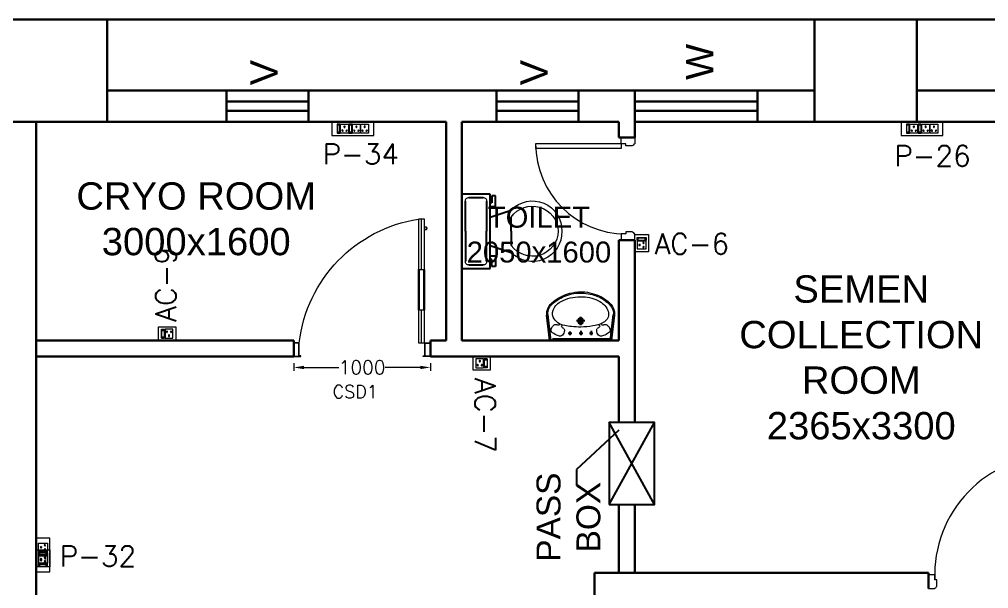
# Model space of a CAD drawing. Header units: millimetres. Extents: x 3552052 to 4144896, y -707811 to -630695.
# Drawn here: x 3667585 to 3674678, y -642104 to -637939 of the extents above; entities that cross this region are included whole.
import ezdxf

# ---------------------------------------------------------------- set-up
doc = ezdxf.new("R2010")
doc.units = ezdxf.units.MM
doc.header["$LTSCALE"] = 6
doc.header["$MEASUREMENT"] = 0
doc.layers.get('0').update_dxf_attribs({"linetype": 'CONTINUOUS', "lineweight": 0})
doc.layers.get('Defpoints').update_dxf_attribs({"linetype": 'CONTINUOUS', "lineweight": 0})
for name, color, linetype, lineweight in [('1200 Door', 144, 'CONTINUOUS', 0), ('Chajja', 7, 'CONTINUOUS', 0), ('COL', 5, 'CONTINUOUS', 0), ('DIM', 7, 'CONTINUOUS', 0), ('DOOR', 44, 'CONTINUOUS', 0), ('ELE-2NOS OF 6-16 RAW POWER SOCKET', 1, 'CONTINUOUS', 0), ('ELE-3NOS 6-16A POWER SOCKET', 5, 'CONTINUOUS', 0), ('ELE-SOCKET TEXT', 7, 'CONTINUOUS', 25), ('JOINERY', 7, 'CONTINUOUS', 0), ('Single Leaf Door', 4, 'CONTINUOUS', 0), ('WALL', 8, 'CONTINUOUS', 0), ('WIN', 151, 'CONTINUOUS', 0), ('Window', 161, 'CONTINUOUS', 0)]:
    doc.layers.add(name, color=color, linetype=linetype, lineweight=lineweight)
doc.layers.add('ELE-6A AC SOCKET', color=7, linetype='CONTINUOUS', lineweight=0, true_color=0x00ceb6)
doc.styles.add('ARIAL', font='arial.ttf')
doc.styles.add('ROMANS', font='romans.shx')
doc.dimstyles.new('AEPL1', dxfattribs={"dimtxt": 100, "dimasz": 75, "dimexe": 25, "dimexo": 50, "dimtad": 0, "dimdec": 0, "dimtxsty": 'ROMANS', "dimcen": 2.5, "dimclrd": 7, "dimclre": 7, "dimclrt": 7, "dimadec": 0, "dimazin": 0, "dimtfac": 1, "dimtdec": 0, "dimtmove": 0, "dimatfit": 3, "dimfxl": 1, "dimlwd": 0, "dimlwe": 0, "dimarcsym": 0})
doc.dimstyles.new('TEXT', dxfattribs={"dimscale": 0, "dimtxt": 500, "dimasz": 100, "dimexe": 75, "dimexo": 100, "dimgap": 50, "dimtad": 0, "dimdec": 0, "dimzin": 0, "dimdsep": 46, "dimtxsty": 'ARIAL', "dimblk": 'OBLIQUE', "dimcen": 0.09, "dimdle": 100, "dimclrd": 256, "dimclre": 256, "dimclrt": 6, "dimadec": 0, "dimazin": 0, "dimtfac": 1, "dimtdec": 0, "dimtofl": 0, "dimtmove": 2, "dimatfit": 3, "dimfxl": 1, "dimfrac": 2, "dimtolj": 1, "dimtzin": 0, "dimarcsym": 0})

# ---------------------------------------------------------------- blocks, each defined once
blk = doc.blocks.new('A$C19B8274B')
at = {"layer": 'DOOR'}
for p, q in [((-45, 925), (-80, 925)), ((-80, 50), (-80, 925)), ((-45, 50), (-45, 925)), ((-45, 50), (-80, 50)), ((-955, -50), (-955, -47.5)), ((-940, -35), (-942.5, -35)), ((-60, -35), (-57.5, -35)), ((-45, -50), (-45, -47.5))]:
    blk.add_line(p, q, dxfattribs=at)
for points in [[(-940, 15), (-955, 15), (-955, 50), (-1000, 50), (-1000, -50), (-955, -50)], [(-940, -35), (-940, 15)], [(-60, 15), (-45, 15), (-45, 50), (0, 50), (0, -50), (-45, -50)], [(-60, -35), (-60, 15)]]:
    blk.add_lwpolyline(points, dxfattribs=at)
at = {"layer": 'DOOR', "color": 145}
blk.add_arc((-80, 50), 875, 90, 182.29244, dxfattribs=at)
at = {"layer": 'DOOR'}
for centre, start, end in [((-955, -35), 270, 0), ((-45, -35), 180, 270)]:
    blk.add_arc(centre, 12.5, start, end, dxfattribs=at)
blk = doc.blocks.new('750')
at = {"layer": 'DOOR'}
for p, q in [((-50, 705), (-47.5, 705)), ((-35, 690), (-35, 692.5)), ((50, 45), (50, 80)), ((50, 80), (675, 80)), ((675, 45), (675, 80)), ((-50, 45), (-47.5, 45)), ((-35, 60), (-35, 57.5)), ((50, 45), (675, 45))]:
    blk.add_line(p, q, dxfattribs=at)
for points in [[(15, 690), (15, 705), (50, 705), (50, 750), (-50, 750), (-50, 705)], [(-35, 690), (15, 690)], [(15, 60), (15, 45), (50, 45), (50, 0), (-50, 0), (-50, 45)], [(-35, 60), (15, 60)]]:
    blk.add_lwpolyline(points, dxfattribs=at)
for centre, start, end in [((-35, 705), 180, 270), ((-35, 45), 90, 180)]:
    blk.add_arc(centre, 12.5, start, end, dxfattribs=at)
at = {"layer": 'DOOR', "color": 145}
blk.add_arc((15, 45), 660, 0, 90, dxfattribs=at)
blk = doc.blocks.new('_Oblique')
at = {"color": 0, "linetype": 'ByBlock', "lineweight": -2}
blk.add_line((-0.5, -0.5), (0.5, 0.5), dxfattribs=at)
blk = doc.blocks.new('*D674')
at = {"layer": 'Defpoints', "color": 0, "transparency": 16777216}
for p in [(3669592.6, -640404.9), (3670592.6, -640404.9), (3670592.6, -640485.7)]:
    blk.add_point(p, dxfattribs=at)
at = {"layer": 'DIM', "color": 7, "lineweight": 0, "transparency": 16777216}
for p, q in [((3669592.6, -640454.9), (3669592.6, -640510.7)), ((3669667.6, -640485.7), (3669922.9, -640485.7)), ((3670517.6, -640485.7), (3670262.3, -640485.7)), ((3670592.6, -640454.9), (3670592.6, -640510.7))]:
    blk.add_line(p, q, dxfattribs=at)
at = {"layer": 'DIM', "color": 7, "transparency": 16777216}
for points in [[(3669667.6, -640473.2), (3669667.6, -640498.2), (3669592.6, -640485.7)], [(3670517.6, -640473.2), (3670517.6, -640498.2), (3670592.6, -640485.7)]]:
    blk.add_solid(points, dxfattribs=at)
at = {"layer": 'DIM', "color": 7, "lineweight": -3, "transparency": 16777216, "insert": (3670092.6, -640485.7), "char_height": 100, "attachment_point": 5, "style": 'ROMANS'}
blk.add_mtext('1000', dxfattribs=at)
blk = doc.blocks.new('1000x2100x100 SD')
at = {"layer": 'Single Leaf Door'}
for points in [[(44.2, 338.9), (49.1, 338.9), (49.1, 635.4), (44.2, 635.4)], [(87.8, 635.4), (82.8, 635.4), (82.8, 338.9), (87.8, 338.9)]]:
    blk.add_hatch(color=6, dxfattribs=at).paths.add_polyline_path(points)
at = {"layer": 'Single Leaf Door', "color": 8}
for p, q in [((44.2, 100), (44.2, 1004.2)), ((44.2, 1004.2), (87.8, 1004.2)), ((66, 635.4), (66, 1004.2)), ((87.8, 1004.2), (87.8, 100)), ((29.8, 946.7), (29.8, 928.8)), ((44.2, 948.7), (31.7, 948.7)), ((31.7, 926.8), (44.2, 926.8)), ((44.2, 948.7), (44.2, 926.8)), ((66, 100), (66, 338.9)), ((0, 100), (0, 0)), ((40.2, 100), (0, 100)), ((2, 98), (2, 2)), ((38.2, 98), (2, 98)), ((38.2, 3), (38.2, 98)), ((40.2, 5), (40.2, 100)), ((87.8, 100), (44.2, 100)), ((959.8, 5), (959.8, 100)), ((959.8, 100), (1000, 100)), ((961.8, 3), (961.8, 98)), ((961.8, 98), (998, 98)), ((998, 98), (998, 2)), ((1000, 100), (1000, 0)), ((0, 0), (40.2, 0)), ((2, 2), (40.2, 2)), ((50.1, 3), (38.2, 3)), ((52.1, 5), (40.2, 5)), ((40.2, 2), (50.1, 2)), ((40.2, 0), (52.1, 0)), ((50.1, 2), (50.1, 3)), ((52.1, 0), (52.1, 5)), ((947.9, 5), (959.8, 5)), ((947.9, 0), (947.9, 5)), ((959.8, 0), (947.9, 0)), ((949.9, 3), (961.8, 3)), ((949.9, 2), (949.9, 3)), ((959.8, 2), (949.9, 2)), ((998, 2), (959.8, 2)), ((1000, 0), (959.8, 0))]:
    blk.add_line(p, q, dxfattribs=at)
at = {"layer": 'Single Leaf Door', "color": 6}
for p, q in [((87.8, 635.4), (44.2, 635.4)), ((44.2, 635.4), (44.2, 338.9)), ((49.1, 338.9), (49.1, 635.4)), ((82.8, 338.9), (82.8, 635.4)), ((87.8, 338.9), (87.8, 635.4)), ((44.2, 338.9), (87.8, 338.9))]:
    blk.add_line(p, q, dxfattribs=at)
at = {"layer": 'Single Leaf Door', "color": 6, "ltscale": 100}
blk.add_line((82.8, 635.4), (82.8, 338.9), dxfattribs=at)
at = {"layer": 'Single Leaf Door', "color": 6}
for points in [[(44.2, 635.4), (44.2, 338.9), (49.1, 338.9), (49.1, 635.4), (44.2, 635.4)], [(87.8, 635.4), (87.8, 338.9), (82.8, 338.9), (82.8, 635.4), (87.8, 635.4)]]:
    blk.add_lwpolyline(points, dxfattribs=at)
at = {"layer": 'Single Leaf Door', "ltscale": 5000}
blk.add_lwpolyline([(44.2, 635.4), (44.2, 338.9), (49.1, 338.9), (49.1, 635.4), (44.2, 635.4)], dxfattribs=at)
at = {"layer": 'Single Leaf Door', "color": 8}
for centre, radius, start, end in [((-69.3, -19.8), 1036, 6.64183, 81.27912), ((29.8, 937.7), 3.72, 90, 270), ((31.7, 946.7), 1.98, 90, 180), ((31.7, 928.8), 1.98, 180, 270)]:
    blk.add_arc(centre, radius, start, end, dxfattribs=at)
blk = doc.blocks.new('rhej')
at = {"color": 8, "lineweight": 25}
for p, q in [((271.6, 188.9), (271.6, 266.4)), ((271.6, 266.4), (297.5, 266.4)), ((297.5, 266.4), (297.5, 214.7)), ((297.5, 214.7), (310.4, 214.7)), ((310.4, 279.4), (310.4, -263.7)), ((517.3, 279.4), (310.4, 279.4)), ((336.3, 227.7), (336.3, 7.8)), ((465.6, 253.5), (362.2, 253.5)), ((491.5, 7.8), (491.5, 227.7)), ((517.3, 7.8), (517.3, 279.4)), ((310.4, 111.3), (155.3, 163)), ((310.4, 188.9), (271.6, 188.9)), ((155.3, 7.8), (155.3, 111.3)), ((155.3, 7.8), (155.3, -95.6)), ((336.3, -212), (336.3, 7.8)), ((491.5, 7.8), (491.5, -212)), ((517.3, -263.7), (517.3, 7.8)), ((310.4, -95.6), (155.3, -147.3)), ((271.6, -173.2), (271.6, -250.8)), ((310.4, -173.2), (271.6, -173.2)), ((297.5, -250.8), (297.5, -199.1)), ((297.5, -199.1), (310.4, -199.1)), ((271.6, -250.8), (297.5, -250.8)), ((310.4, -263.7), (517.3, -263.7)), ((465.6, -237.9), (362.2, -237.9))]:
    blk.add_line(p, q, dxfattribs=at)
at = {"color": 8, "extrusion": (0, 0, -1)}
for centre, major_axis, start_param, end_param in [((0, 15.7), (151.4, -151.4), 2.319632, 4.738539), ((358.9, 230.9), (-16.2, -16.2), 0.643501, 2.498091), ((468.8, 230.9), (16.2, -16.2), 3.785094, 5.639684), ((0.9, 2.3), (-133.6, -133.6), 0.814663, 3.31238), ((0, 0), (-151.4, -151.4), 4.686239, 7.105146), ((0.9, 13.4), (-133.6, -133.6), 4.541602, 7.039318), ((358.9, -215.2), (-16.2, -16.2), -0.927295, 0.927295), ((468.8, -215.2), (16.2, -16.2), 5.35589, 7.21048)]:
    blk.add_ellipse(centre, major_axis=major_axis, ratio=1, start_param=start_param, end_param=end_param, dxfattribs=at)
blk = doc.blocks.new('u46')
at = {"color": 8, "lineweight": 25}
for p, q in [((-10.2, 228.4), (174.5, 249.1)), ((-10.2, 220.4), (181.2, 241.9)), ((-0.6, -208.9), (0.6, 208.9)), ((56.5, 80.8), (29.2, 80.8)), ((44.2, 92.9), (44.2, 66.7)), ((61.7, 1.6), (29.2, 1.6)), ((44.2, 13.7), (44.2, -12.6)), ((163.2, 3), (101.8, 3)), ((133.1, -27.2), (133.1, 33.1)), ((44.2, -61.1), (44.2, -87.4)), ((61.7, -73.2), (29.2, -73.2)), ((-10.2, -216.1), (181.2, -237.6)), ((-10.2, -224.1), (174.5, -244.8))]:
    blk.add_line(p, q, dxfattribs=at)
at = {"color": 8, "extrusion": (0, 0, -1)}
for centre, major_axis, start_param, end_param in [((65.8, 198.9), (0, 20.7), -1.101507, 0.481509), ((57.5, 163.3), (-0.3, 56.9), 0.324902, 0.965135), ((187.7, 150.5), (0, 99.5), -0.132539, 0.848731), ((185.8, 147.6), (0.1, 94.4), -0.049658, 0.838116), ((49.5, 13.5), (-0.1, 293.9), 0.809856, 1.41441), ((56, 154.5), (0, 34), 4.33982, 5.202657), ((64.6, 170.4), (0.3, 49.2), 3.359735, 4.09512), ((144.8, 128.2), (1.1, 126.1), -1.238036, -0.892193), ((96.3, 135.9), (0, 7.39), -0.727724, 1.373337), ((208, 103.4), (0, 109.8), -1.431017, -0.436146), ((110.3, 167.2), (-6.08, 6.08), 4.867594, 6.265028), ((110.5, 165), (5.47, 5.47), 2.097053, 3.541809), ((90.3, 184.5), (0, 17.9), 0.880684, 2.260744), ((189.6, 137.7), (0, 70.9), -0.405199, 0.56573), ((153.9, 79), (-0.2, 139.7), 0.557563, 1.193786), ((57.3, 20.1), (0, 275.4), 0.806541, 1.180915), ((44.2, 80.8), (0.02, 6.43), 3.139035, 9.42222), ((62.5, 153), (0, 31.9), 2.620328, 3.422401), ((104.1, 117.8), (-0.2, 26.8), -1.278641, -0.487266), ((387.1, 47.9), (-0.3, 296.4), -1.495794, -1.328336), ((13.1, 6.8), (0, 297.5), 1.141495, 1.637774), ((35, 2.5), (0, 302.7), 1.155365, 1.952189), ((44.2, 1.6), (0.08, 6.43), 3.12883, 9.412015), ((820.2, -1), (0.1, 732.1), -1.56667, -1.474079), ((888.1, 36.7), (0.8, 800.7), 4.558159, 4.668067), ((133.1, 3), (0, 21.6), 3.141254, 9.424439), ((133.1, 3), (-0.1, 15.5), 3.145308, 9.428493), ((133.1, 3), (0, 10.9), 3.142047372431534, 9.42523267961112), ((72.5, -1.7), (-0.1, 274.2), 1.346594, 1.865175), ((44.2, -73.2), (0.02, 6.43), 3.139035, 9.42222), ((62.5, -10.9), (0, 247.5), 1.579809, 2.112792), ((56, -148.1), (0, 34), 4.222121, 5.084958), ((64.6, -163.9), (0.1, 49.2), -0.960797, -0.225412), ((62.5, -146.6), (-0.1, 31.9), -0.276767, 0.525307), ((104.1, -111.4), (0.2, 26.8), 3.628858, 4.420234), ((96.6, -128.2), (-0.03, 8.55), 1.455188, 3.796569), ((263.1, -73.7), (0.1, 166.8), 4.181112, 4.641559), ((163.1, -79.8), (0.2, 126), 2.054055, 2.802751), ((56.1, -13.3), (0.2, 287), 1.808981, 2.322804), ((124.5, -51.6), (-0.2, 200.3), 1.868215, 2.281789), ((144.8, -121.8), (-0.3, 126.1), 4.027191, 4.373034), ((65.8, -192.5), (0, 20.7), 2.661884, 4.2449), ((57.5, -156.9), (0.3, 56.9), 2.176458, 2.816691), ((110.3, -160.8), (-6.08, 6.08), 4.730546, 6.12798), ((111.3, -159.3), (6.17, 6.17), 4.354779, 6.027124), ((90.3, -178.1), (0, 17.9), 0.880848, 2.260908), ((192.6, -126.1), (0, 80.1), 3.554495, 4.299548), ((181.2, -107), (0, 94.7), 2.890537, 3.362984), ((187.2, -138.1), (-0.1, 106), 2.310552, 2.942572), ((171.7, -117.2), (-0.1, 123.1), 2.127435, 2.640092), ((184.7, -162.2), (-0.1, 83.2), 2.850118, 3.264751), ((188.2, -159.7), (0, 78.1), 2.562376, 3.231693)]:
    blk.add_ellipse(centre, major_axis=major_axis, ratio=1, start_param=start_param, end_param=end_param, dxfattribs=at)
blk = doc.blocks.new('EQ2WE')
at = {"layer": 'ELE-6A AC SOCKET', "lineweight": 0}
for p, q in [((-99, 170), (-215, 170)), ((-215, 170), (-215, 36)), ((-99, 36), (-99, 170)), ((-91, 36), (-91, 170)), ((-91, 170), (-45, 170)), ((-45, 170), (-91, 170)), ((-87, 51), (-87, 155)), ((-87, 155), (-48, 155)), ((-48, 155), (-48, 51)), ((-45, 170), (-45, 36)), ((-45, 170), (-45, 36)), ((-215, 36), (-99, 36)), ((-45, 36), (-91, 36)), ((-48, 55), (-87, 55)), ((-48, 51), (-87, 51))]:
    blk.add_line(p, q, dxfattribs=at)
blk.add_lwpolyline([(0, 0), (-257, 0), (-257, 206), (0, 206)], close=True, dxfattribs=at)
for centre, radius, start, end in [((-190, 77), 7.83, 5.2689, 272.51), ((-184, 72), 6.31, 202.6838, 75.0951), ((-157, 136), 9.08, 307.1584, 232.8416), ((-157, 127), 5.79, 161.4031, 18.5969), ((-130, 72), 6.31, 104.9049, 337.3162), ((-124, 77), 7.83, 267.49, 174.7311)]:
    blk.add_arc(centre, radius, start, end, dxfattribs=at)
blk = doc.blocks.new('543WYH')
at = {"layer": 'ELE-2NOS OF 6-16 RAW POWER SOCKET', "color": 30, "linetype": 'ByBlock', "lineweight": 0}
for p, q in [((-124, -57), (-124, -91)), ((-26, -57), (-124, -57)), ((-26, -57), (-124, -57)), ((-124, -91), (-26, -91)), ((-124, -96), (-26, -96)), ((-124, -181), (-124, -96)), ((-113, -60), (-113, -88)), ((-37, -60), (-113, -60)), ((-113, -88), (-37, -88)), ((-110, -60), (-110, -88)), ((-37, -88), (-37, -60)), ((-26, -57), (-26, -91)), ((-26, -91), (-26, -57)), ((-26, -96), (-26, -181)), ((-26, -181), (-124, -181)), ((-124, -187), (-124, -221)), ((-26, -187), (-124, -187)), ((-26, -187), (-124, -187)), ((-113, -190), (-113, -218)), ((-37, -190), (-113, -190)), ((-110, -190), (-110, -218)), ((-37, -218), (-37, -190)), ((-26, -187), (-26, -221)), ((-26, -221), (-26, -187)), ((-124, -221), (-26, -221)), ((-124, -312), (-124, -227)), ((-124, -227), (-26, -227)), ((-26, -312), (-124, -312)), ((-124, -402), (-124, -317)), ((-124, -317), (-26, -317)), ((-113, -218), (-37, -218)), ((-26, -227), (-26, -312)), ((-26, -317), (-26, -402)), ((-26, -402), (-124, -402))]:
    blk.add_line(p, q, dxfattribs=at)
blk.add_lwpolyline([(-150, 0), (-150, -459), (0, -459), (0, 0)], close=True, dxfattribs=at)
for centre, radius, start, end in [((-98, -119), 4.6, 112.6838, 345.0951), ((-98, -159), 4.6, 14.9049, 247.3162), ((-94, -115), 5.7, 275.2689, 182.51), ((-94, -163), 5.7, 177.49, 84.7311), ((-58, -139), 4.22, 71.4031, 288.5969), ((-51, -139), 6.62, 217.1584, 142.8416), ((-98, -249), 4.6, 112.6838, 345.0951), ((-98, -289), 4.6, 14.9049, 247.3162), ((-94, -245), 5.7, 275.2689, 182.51), ((-94, -293), 5.7, 177.49, 84.7311), ((-58, -269), 4.22, 71.4031, 288.5969), ((-51, -269), 6.62, 217.1584, 142.8416), ((-98, -340), 4.6, 112.6838, 345.0951), ((-98, -379), 4.6, 14.9049, 247.3162), ((-94, -335), 5.7, 275.2689, 182.51), ((-94, -384), 5.7, 177.49, 84.7311), ((-58, -360), 4.22, 71.4031, 288.5969), ((-51, -360), 6.62, 217.1584, 142.8416)]:
    blk.add_arc(centre, radius, start, end, dxfattribs=at)
blk = doc.blocks.new('RTUH 6U')
at = {"layer": 'ELE-2NOS OF 6-16 RAW POWER SOCKET', "color": 30, "lineweight": 0, "ltscale": 300}
for p, q in [((-312, -26), (-227, -26)), ((-312, -124), (-312, -26)), ((-227, -26), (-227, -124)), ((-187, -26), (-221, -26)), ((-221, -26), (-221, -124)), ((-190, -37), (-218, -37)), ((-218, -37), (-218, -113)), ((-190, -40), (-218, -40)), ((-190, -113), (-190, -37)), ((-187, -124), (-187, -26)), ((-187, -124), (-187, -26)), ((-181, -124), (-181, -26)), ((-181, -26), (-96, -26)), ((-96, -26), (-96, -124)), ((-57, -26), (-91, -26)), ((-91, -26), (-91, -124)), ((-60, -37), (-88, -37)), ((-88, -37), (-88, -113)), ((-60, -40), (-88, -40)), ((-60, -113), (-60, -37)), ((-57, -124), (-57, -26)), ((-57, -124), (-57, -26)), ((-227, -124), (-312, -124)), ((-187, -124), (-221, -124)), ((-221, -124), (-187, -124)), ((-218, -113), (-190, -113)), ((-96, -124), (-181, -124)), ((-57, -124), (-91, -124)), ((-91, -124), (-57, -124)), ((-88, -113), (-60, -113))]:
    blk.add_line(p, q, dxfattribs=at)
blk.add_lwpolyline([(0, 0), (-368, 0), (-368, -150), (0, -150)], close=True, dxfattribs=at)
for centre, radius, start, end in [((-293, -56), 5.7, 87.49, 354.7311), ((-289, -52), 4.6, 284.9049, 157.3162), ((-269, -99), 6.62, 127.1584, 52.8416), ((-269, -92), 4.22, 341.4031, 198.5969), ((-249, -52), 4.6, 22.6838, 255.0951), ((-245, -56), 5.7, 185.2689, 92.51), ((-163, -56), 5.7, 87.49, 354.7311), ((-159, -52), 4.6, 284.9049, 157.3162), ((-139, -99), 6.62, 127.1584, 52.8416), ((-139, -92), 4.22, 341.4031, 198.5969), ((-119, -52), 4.6, 22.6838, 255.0951), ((-115, -56), 5.7, 185.2689, 92.51)]:
    blk.add_arc(centre, radius, start, end, dxfattribs=at)

msp = doc.modelspace()

# ---------------------------------------------------------------- linework, layer by layer
at = {"layer": 'Chajja', "color": 7, "lineweight": 30, "ltscale": 200}
for p, q in [((3668227.6, -637938.9), (3673402.6, -637938.9)), ((3674152.6, -637938.9), (3680112.6, -637938.9))]:
    msp.add_line(p, q, dxfattribs=at)
at = {"layer": 'COL', "color": 7, "lineweight": 30}
for points in [[(3667477.6, -638688.9), (3668227.6, -638688.9), (3668227.6, -637938.9), (3667477.6, -637938.9)], [(3673402.6, -638688.9), (3674152.6, -638688.9), (3674152.6, -637938.9), (3673402.6, -637938.9)]]:
    msp.add_lwpolyline(points, close=True, dxfattribs=at)
at = {"layer": 'WALL', "color": 7, "lineweight": 30}
for p, q in [((3673402.6, -638458.9), (3668227.6, -638458.9)), ((3680112.6, -638458.9), (3674152.6, -638458.9)), ((3667707.6, -638688.9), (3667707.6, -644653.9)), ((3667707.6, -638688.9), (3667707.6, -644653.9)), ((3669887.6, -638688.9), (3667707.6, -638688.9)), ((3670707.6, -638688.9), (3668227.6, -638688.9)), ((3670707.6, -640288.9), (3670707.6, -638688.9)), ((3670822.6, -640288.9), (3670822.6, -638688.9)), ((3671972.6, -638688.9), (3670822.6, -638688.9)), ((3671972.6, -638803.9), (3671972.6, -638688.9)), ((3672087.6, -638803.9), (3672087.6, -638688.9)), ((3675352.6, -638688.9), (3672087.6, -638688.9)), ((3672872.6, -638688.9), (3672087.6, -638688.9)), ((3672872.6, -638689.1), (3672087.6, -638689.1)), ((3672087.6, -638803.9), (3671972.6, -638803.9)), ((3671972.6, -640288.9), (3671972.6, -639553.9)), ((3672087.6, -639553.9), (3671972.6, -639553.9)), ((3672087.6, -640404.9), (3672087.6, -639553.9)), ((3669592.6, -640288.9), (3667707.6, -640288.9)), ((3669592.6, -640288.9), (3669592.6, -640404.9)), ((3670707.6, -640288.9), (3670592.6, -640288.9)), ((3670592.6, -640288.9), (3670592.6, -640404.9)), ((3671972.6, -640288.9), (3670822.6, -640288.9)), ((3669592.6, -640404.9), (3667707.6, -640404.9)), ((3671972.6, -640404.9), (3670592.6, -640404.9)), ((3671972.6, -640888.9), (3671972.6, -640404.9)), ((3672087.6, -640888.9, 101230.8), (3672087.6, -640388.9, 101230.8)), ((3671972.6, -641988.9, -101230.8), (3671972.6, -641488.9, -101230.8)), ((3672087.6, -641988.9), (3672087.6, -641488.9)), ((3674238.5, -641988.9), (3671792.6, -641988.9)), ((3671792.6, -644653.9), (3671792.6, -641988.9)), ((3671907.6, -641988.9), (3674037.6, -641988.9)), ((3674238.5, -641988.9), (3674238.5, -642103.9))]:
    msp.add_line(p, q, dxfattribs=at)
at = {"layer": 'WALL', "color": 251, "lineweight": -3}
msp.add_lwpolyline([(3667477.6, -645403.9), (3667477.6, -638688.9), (3670307.6, -638688.9)], dxfattribs=at)
at = {"layer": 'WIN', "color": 251, "lineweight": -3}
for p, q in [((3672231.8, -641488.9), (3671901.8, -640888.9)), ((3671901.8, -641488.9), (3672231.8, -640888.9))]:
    msp.add_line(p, q, dxfattribs=at)
msp.add_lwpolyline([(3671901.8, -641488.9), (3672231.8, -641488.9), (3672231.8, -640888.9), (3671901.8, -640888.9)], close=True, dxfattribs=at)
at = {"layer": 'Window', "color": 7, "lineweight": 30, "elevation": 0}
for points in [[(3669700.1, -638689.1), (3669700.1, -638459.1), (3669100.1, -638459.1), (3669100.1, -638689.1)], [(3671676.2, -638689.1), (3671676.2, -638459.1), (3671076.2, -638459.1), (3671076.2, -638689.1)], [(3672987.1, -638459.1), (3672987.1, -638689.1), (3672087.6, -638689.1), (3672087.6, -638459.1)], [(3669700.1, -638609.1), (3669700.1, -638539.1), (3669100.1, -638539.1), (3669100.1, -638609.1)], [(3671676.2, -638609.1), (3671676.2, -638539.1), (3671076.2, -638539.1), (3671076.2, -638609.1)], [(3672987.1, -638539.1), (3672987.1, -638609.1), (3672087.6, -638609.1), (3672087.6, -638539.1)]]:
    msp.add_lwpolyline(points, close=True, dxfattribs=at)

# ---------------------------------------------------------------- block references
at = {"layer": 'DOOR', "color": 251, "lineweight": -3, "rotation": 180}
msp.add_blockref('750', (3672037.6, -638803.9), dxfattribs=at)
at = {"layer": 'DOOR', "color": 251, "lineweight": -3}
msp.add_blockref('A$C19B8274B', (3675238.5, -642053.9), dxfattribs=at)
at = {"layer": 'ELE-2NOS OF 6-16 RAW POWER SOCKET', "color": 3, "lineweight": -3, "xscale": 0.6666669986440074, "yscale": 0.6666669986440074, "zscale": 0.6666669986440074, "rotation": 269.9999999999999}
msp.add_blockref('RTUH 6U', (3667807.6, -641980.5), dxfattribs=at)
at = {"layer": 'ELE-3NOS 6-16A POWER SOCKET', "color": 254, "lineweight": -3, "true_color": 0xdebad0, "xscale": 0.6666666666666666, "yscale": 0.6666666666666666, "zscale": 0.6666666666666666, "rotation": 90}
for p in [(3669871.5, -638688.9), (3674037.6, -638688.9)]:
    msp.add_blockref('543WYH', p, dxfattribs=at)
at = {"layer": 'ELE-6A AC SOCKET', "color": 254, "lineweight": -3, "true_color": 0xdebad0, "xscale": 0.4891628617315313, "yscale": 0.4891628617315313, "zscale": 0.4891628617315313}
for p, rotation in [((3672188.3, -639513), 90), ((3668602.7, -640188.2), 180), ((3667808.3, -641819), 90)]:
    msp.add_blockref('EQ2WE', p, dxfattribs=dict(at, rotation=rotation))
msp.add_blockref('EQ2WE', (3671030.5, -640505.6), dxfattribs=at)
at = {"layer": 'Single Leaf Door', "color": 251, "lineweight": -3, "xscale": -1}
msp.add_blockref('1000x2100x100 SD', (3670592.6, -640404.9), dxfattribs=at)
at = {"layer": 'WALL', "color": 251, "lineweight": -3}
for name, p, rotation in [('rhej', (3671339.9, -639481.1), 180), ('u46', (3671694.7, -640278.7), 90)]:
    msp.add_blockref(name, p, dxfattribs=dict(at, rotation=rotation))

# ---------------------------------------------------------------- texts
at = {"layer": '1200 Door', "color": 251, "lineweight": -3, "style": 'ROMANS'}
msp.add_text('CSD1', height=94.18, dxfattribs=at).set_placement((3669877.1, -640709.7, -35804.4))
at = {"layer": 'DIM', "color": 7, "lineweight": -3, "attachment_point": 5, "style": 'ARIAL'}
for s, insert, char_height, width in [('CRYO ROOM 3000x1600', (3668878.6, -639399.3), 200, 1982.81), ('TOILET\\P2050x1600', (3671386.9, -639514.9), 153, 1626.956), ('SEMEN COLLECTION ROOM 2365x3300', (3673745.6, -640413.3), 200, 1980.803)]:
    msp.add_mtext(s, dxfattribs=dict(at, insert=insert, char_height=char_height, width=width))
at = {"layer": 'DIM', "color": 7, "lineweight": 30, "insert": (3671603.9, -641580.9, -101230.8), "char_height": 175, "width": 1149.25, "attachment_point": 5, "rotation": 90, "style": 'ARIAL'}
msp.add_mtext('PASS BOX', dxfattribs=at)
at = {"layer": 'ELE-SOCKET TEXT', "color": 200, "lineweight": -3, "char_height": 150, "width": 349.838, "attachment_point": 1, "style": 'ROMANS'}
for s, insert in [('{\\C256;P-34}', (3669803.2, -638849.2)), ('{\\C256;P-26}', (3673986.8, -638862)), ('{\\C256;AC-6}', (3672232.2, -639505.6)), ('{\\C256;P-32}', (3667879.6, -641791.4))]:
    msp.add_mtext(s, dxfattribs=dict(at, insert=insert))
for s, insert, rotation in [('{\\C256;AC-9}', (3668581.2, -640151), 90), ('{\\C256;AC-7}', (3671068.4, -640563.7), 270)]:
    msp.add_mtext(s, dxfattribs=dict(at, insert=insert, rotation=rotation))
at = {"layer": 'JOINERY', "lineweight": -3, "style": 'ARIAL', "width": 1}
for s, p in [('W', (3672663.1, -638381.6)), ('V', (3669473.9, -638421.4)), ('V', (3671449.9, -638421.4))]:
    msp.add_text(s, height=200, rotation=90, dxfattribs=at).set_placement(p)

# ---------------------------------------------------------------- dimensions: what is measured, and where the dimension line sits
at = {"layer": 'DIM', "color": 251, "lineweight": -3}
dim = msp.add_linear_dim(base=(3670592.6, -640485.7), p1=(3669592.6, -640404.9), p2=(3670592.6, -640404.9), dimstyle='AEPL1', dxfattribs=at)
dim.commit()
dim.dimension.update_dxf_attribs({"geometry": '*D674', "text_midpoint": (3670092.6, -640485.7)})

# ---------------------------------------------------------------- leaders
at = {"layer": 'WIN', "color": 251, "lineweight": -3}
msp.add_leader([(3671972.6, -640943.9, -101230.8), (3671661.1, -641232.4, -101230.8), (3671661.1, -641350.2, -101230.8)], dimstyle='TEXT', override={"dimscale": 1, "dimtxt": 200, "dimasz": 50, "dimfxl": 0.18}, dxfattribs=at)

doc.saveas('drawing.dxf')
